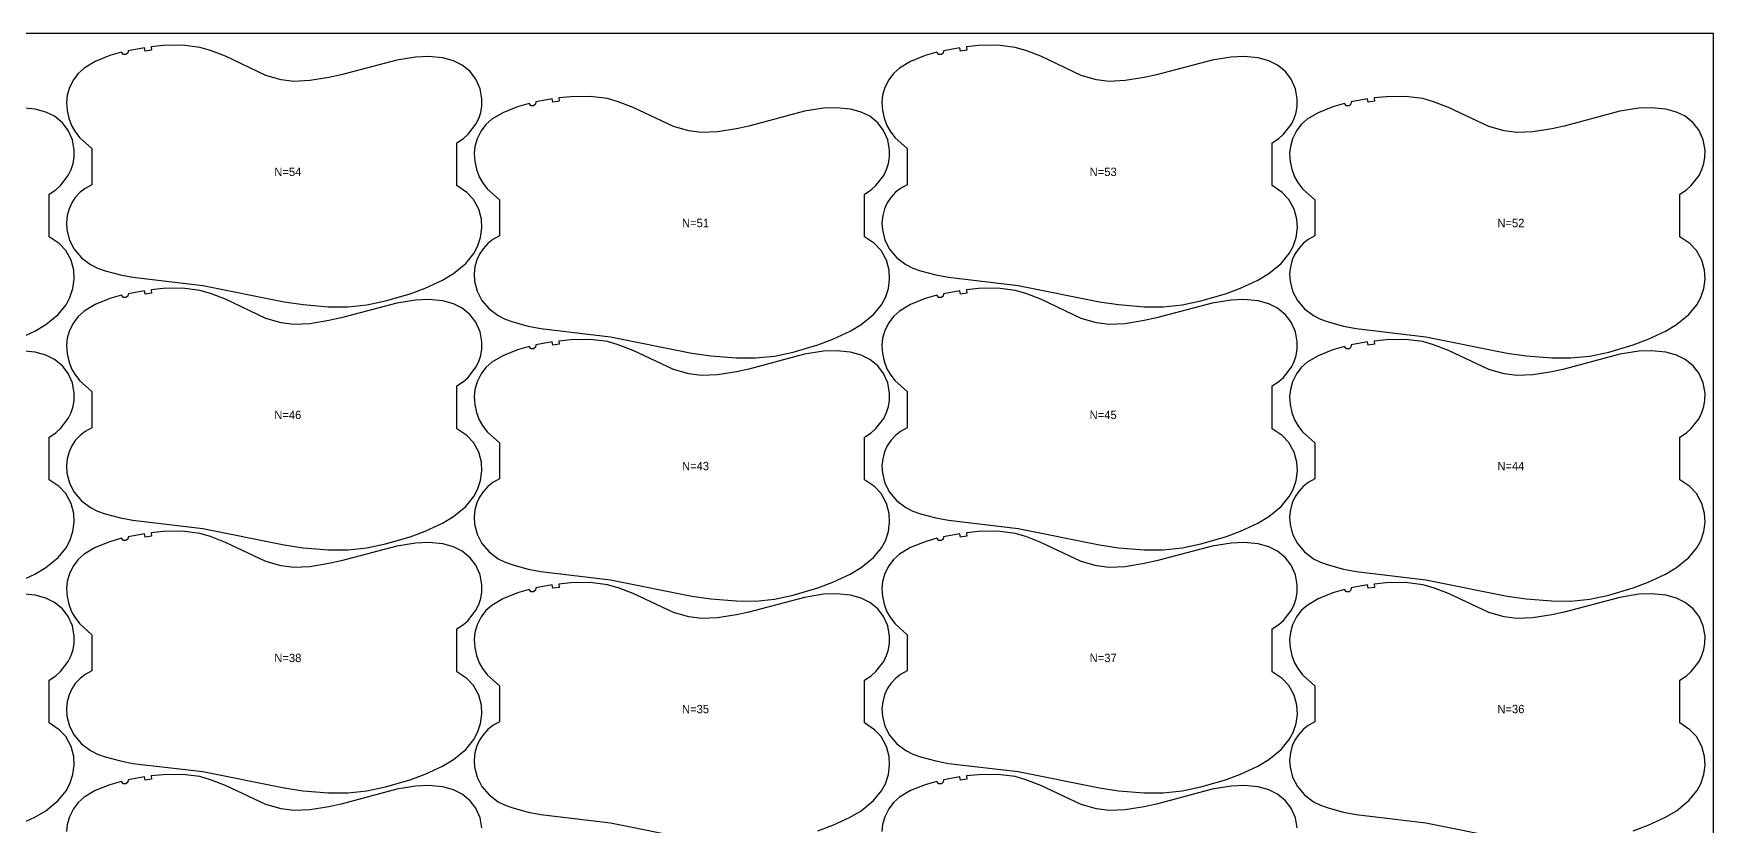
# Model space of a CAD drawing. Header units: inches. Extents: x 0 to 1970, y 0 to 1070.
# Drawn here: x 966 to 1970, y 597 to 1070 of the extents above; entities that cross this region are included whole.
import ezdxf

# ---------------------------------------------------------------- set-up
doc = ezdxf.new("R2010")
doc.units = ezdxf.units.IN

msp = doc.modelspace()

# ---------------------------------------------------------------- linework, layer by layer
at = {"layer": '1'}
for points in [[(0, 0), (1970, 0), (1970, 1070), (0, 1070), (0, 0)], [(1022.929, 1059.7787), (1022.74, 1058.3801), (1021.673, 1057.4551), (1020.262, 1057.4644), (1019.038, 1058.8521), (1012.093, 1056.8488), (1003.241, 1053.3136), (996.717, 1049.3586), (993.164, 1046.1918), (990.253, 1042.4207), (987.905, 1037.7334), (986.622, 1033.1465), (986.192, 1028.8797), (986.472, 1024.121), (987.488, 1019.4637), (989.191, 1015.007), (991.038, 1011.6731), (993.924, 1007.8844), (1001.186, 1001.279), (1001.186, 979.7346), (997.322, 977.5347), (994.328, 975.1723), (991.424, 972.0168), (989.33, 968.8299), (987.754, 965.3587), (986.627, 961.2199), (986.192, 956.9531), (986.435, 952.6685), (987.951, 946.668), (990.796, 941.1727), (995.099, 936.081), (1000.412, 932.0518), (1004.664, 929.8992), (1009.154, 928.295), (1018.38, 925.8589), (1025.875, 924.4107), (1067.564, 919.4812), (1116.213, 909.7172), (1127.541, 908.0503), (1142.755, 906.8198), (1154.203, 906.76), (1165.587, 907.9241), (1176.787, 910.2913), (1191.426, 914.6148), (1200.363, 917.9499), (1210.757, 922.7592), (1217.295, 926.6799), (1224.668, 932.7239), (1229.523, 938.5914), (1231.766, 942.7948), (1233.565, 948.2265), (1234.35, 953.8892), (1234.094, 959.1238), (1232.483, 965.0961), (1229.228, 970.9129), (1225.333, 975.0841), (1219.376, 979.1496), (1219.376, 1004.683), (1223.294, 1007.2955), (1226.145, 1009.8294), (1230.773, 1015.8763), (1232.438, 1019.3055), (1233.597, 1022.9372), (1234.238, 1026.6984), (1234.332, 1030.9883), (1233.26, 1037.0825), (1230.755, 1042.7379), (1227.261, 1047.2584), (1222.442, 1051.1394), (1217.33, 1053.6977), (1210.905, 1055.4786), (1202.359, 1056.2797), (1194.737, 1055.9806), (1183.44, 1054.148), (1150.242, 1045.3164), (1142.78, 1043.7085), (1131.479, 1041.8792), (1121.958, 1041.4606), (1114.392, 1042.4228), (1105.228, 1045.0555), (1081.072, 1056.4366), (1072.162, 1059.8527), (1065.752, 1061.7129), (1055.351, 1063.0285), (1043.908, 1062.8371), (1036.731, 1062.0953), (1036.981, 1060.111), (1033.054, 1059.5816), (1032.767, 1061.5609), (1022.929, 1059.7787)], [(1510.029, 1059.7787), (1509.84, 1058.3801), (1508.773, 1057.4551), (1507.362, 1057.4644), (1506.138, 1058.8521), (1499.193, 1056.8488), (1490.341, 1053.3136), (1483.817, 1049.3586), (1480.264, 1046.1918), (1477.353, 1042.4207), (1475.005, 1037.7334), (1473.722, 1033.1465), (1473.292, 1028.8797), (1473.572, 1024.121), (1474.588, 1019.4637), (1476.291, 1015.007), (1478.138, 1011.6731), (1481.024, 1007.8844), (1488.286, 1001.279), (1488.286, 979.7346), (1484.422, 977.5347), (1481.428, 975.1723), (1478.524, 972.0168), (1476.43, 968.8299), (1474.854, 965.3587), (1473.727, 961.2199), (1473.292, 956.9531), (1473.535, 952.6685), (1475.051, 946.668), (1477.896, 941.1727), (1482.199, 936.081), (1487.512, 932.0518), (1491.764, 929.8992), (1496.254, 928.295), (1505.48, 925.8589), (1512.975, 924.4107), (1554.664, 919.4812), (1603.313, 909.7172), (1614.641, 908.0503), (1629.855, 906.8198), (1641.303, 906.76), (1652.687, 907.9241), (1663.887, 910.2913), (1678.526, 914.6148), (1687.463, 917.9499), (1697.857, 922.7592), (1704.395, 926.6799), (1711.768, 932.7239), (1716.623, 938.5914), (1718.866, 942.7948), (1720.665, 948.2265), (1721.45, 953.8892), (1721.194, 959.1238), (1719.583, 965.0961), (1716.328, 970.9129), (1712.433, 975.0841), (1706.476, 979.1496), (1706.476, 1004.683), (1710.394, 1007.2955), (1713.245, 1009.8294), (1717.873, 1015.8763), (1719.538, 1019.3055), (1720.697, 1022.9372), (1721.338, 1026.6984), (1721.432, 1030.9883), (1720.36, 1037.0825), (1717.855, 1042.7379), (1714.361, 1047.2584), (1709.542, 1051.1394), (1704.43, 1053.6977), (1698.005, 1055.4786), (1689.459, 1056.2797), (1681.837, 1055.9806), (1670.539, 1054.148), (1637.342, 1045.3164), (1629.88, 1043.7085), (1618.579, 1041.8792), (1609.058, 1041.4606), (1601.492, 1042.4228), (1592.328, 1045.0555), (1568.172, 1056.4366), (1559.262, 1059.8527), (1552.852, 1061.7129), (1542.451, 1063.0285), (1531.008, 1062.8371), (1523.831, 1062.0953), (1524.081, 1060.111), (1520.154, 1059.5816), (1519.867, 1061.5609), (1510.029, 1059.7787)], [(1266.479, 1029.2187), (1266.289, 1027.8201), (1265.223, 1026.8951), (1263.812, 1026.9044), (1262.588, 1028.2921), (1255.643, 1026.2888), (1246.791, 1022.7536), (1240.267, 1018.7986), (1236.714, 1015.6318), (1233.803, 1011.8607), (1231.455, 1007.1734), (1230.172, 1002.5865), (1229.742, 998.3197), (1230.022, 993.561), (1231.038, 988.9037), (1232.741, 984.447), (1234.588, 981.1131), (1237.474, 977.3244), (1244.736, 970.719), (1244.736, 949.1746), (1240.872, 946.9747), (1237.878, 944.6123), (1234.974, 941.4568), (1232.88, 938.2699), (1231.304, 934.7987), (1230.177, 930.6599), (1229.742, 926.3931), (1229.985, 922.1085), (1231.501, 916.108), (1234.346, 910.6127), (1238.649, 905.521), (1243.962, 901.4918), (1248.213, 899.3392), (1252.704, 897.735), (1261.93, 895.2989), (1269.425, 893.8507), (1311.114, 888.9212), (1359.763, 879.1572), (1371.091, 877.4903), (1386.305, 876.2598), (1397.753, 876.2), (1409.137, 877.3641), (1420.337, 879.7313), (1434.976, 884.0548), (1443.913, 887.3899), (1454.307, 892.1992), (1460.845, 896.1199), (1468.218, 902.1639), (1473.073, 908.0314), (1475.316, 912.2348), (1477.115, 917.6665), (1477.9, 923.3292), (1477.644, 928.5638), (1476.033, 934.5361), (1472.778, 940.3529), (1468.883, 944.5241), (1462.926, 948.5896), (1462.926, 974.123), (1466.844, 976.7355), (1469.695, 979.2694), (1474.323, 985.3163), (1475.988, 988.7455), (1477.147, 992.3772), (1477.788, 996.1384), (1477.882, 1000.4283), (1476.81, 1006.5225), (1474.305, 1012.1779), (1470.811, 1016.6984), (1465.992, 1020.5794), (1460.88, 1023.1377), (1454.454, 1024.9186), (1445.909, 1025.7197), (1438.287, 1025.4206), (1426.99, 1023.588), (1393.792, 1014.7564), (1386.33, 1013.1485), (1375.029, 1011.3192), (1365.508, 1010.9006), (1357.942, 1011.8628), (1348.778, 1014.4955), (1324.622, 1025.8766), (1315.712, 1029.2927), (1309.302, 1031.1529), (1298.901, 1032.4685), (1287.458, 1032.2771), (1280.281, 1031.5353), (1280.531, 1029.551), (1276.604, 1029.0216), (1276.317, 1031.0009), (1266.479, 1029.2187)], [(1753.579, 1029.2187), (1753.39, 1027.8201), (1752.323, 1026.8951), (1750.912, 1026.9044), (1749.688, 1028.2921), (1742.743, 1026.2888), (1733.891, 1022.7536), (1727.367, 1018.7986), (1723.814, 1015.6318), (1720.903, 1011.8607), (1718.555, 1007.1734), (1717.272, 1002.5865), (1716.842, 998.3197), (1717.122, 993.561), (1718.138, 988.9037), (1719.841, 984.447), (1721.688, 981.1131), (1724.574, 977.3244), (1731.836, 970.719), (1731.836, 949.1746), (1727.972, 946.9747), (1724.978, 944.6123), (1722.074, 941.4568), (1719.98, 938.2699), (1718.404, 934.7987), (1717.277, 930.6599), (1716.842, 926.3931), (1717.085, 922.1085), (1718.601, 916.108), (1721.446, 910.6127), (1725.749, 905.521), (1731.062, 901.4918), (1735.314, 899.3392), (1739.804, 897.735), (1749.03, 895.2989), (1756.525, 893.8507), (1798.214, 888.9212), (1846.863, 879.1572), (1858.191, 877.4903), (1873.405, 876.2598), (1884.853, 876.2), (1896.237, 877.3641), (1907.437, 879.7313), (1922.076, 884.0548), (1931.013, 887.3899), (1941.407, 892.1992), (1947.945, 896.1199), (1955.318, 902.1639), (1960.173, 908.0314), (1962.416, 912.2348), (1964.215, 917.6665), (1965, 923.3292), (1964.744, 928.5638), (1963.133, 934.5361), (1959.878, 940.3529), (1955.983, 944.5241), (1950.026, 948.5896), (1950.026, 974.123), (1953.944, 976.7355), (1956.795, 979.2694), (1961.423, 985.3163), (1963.088, 988.7455), (1964.247, 992.3772), (1964.888, 996.1384), (1964.982, 1000.4283), (1963.91, 1006.5225), (1961.405, 1012.1779), (1957.911, 1016.6984), (1953.092, 1020.5794), (1947.98, 1023.1377), (1941.555, 1024.9186), (1933.009, 1025.7197), (1925.387, 1025.4206), (1914.09, 1023.588), (1880.892, 1014.7564), (1873.43, 1013.1485), (1862.129, 1011.3192), (1852.608, 1010.9006), (1845.042, 1011.8628), (1835.878, 1014.4955), (1811.722, 1025.8766), (1802.812, 1029.2927), (1796.402, 1031.1529), (1786.001, 1032.4685), (1774.558, 1032.2771), (1767.381, 1031.5353), (1767.631, 1029.551), (1763.704, 1029.0216), (1763.417, 1031.0009), (1753.579, 1029.2187)], [(1022.929, 914.5787), (1022.74, 913.1801), (1021.673, 912.2551), (1020.262, 912.2644), (1019.038, 913.6521), (1012.093, 911.6488), (1003.241, 908.1136), (996.717, 904.1586), (993.164, 900.9918), (990.253, 897.2207), (987.905, 892.5334), (986.622, 887.9465), (986.192, 883.6797), (986.472, 878.921), (987.488, 874.2637), (989.191, 869.807), (991.038, 866.4731), (993.924, 862.6844), (1001.186, 856.079), (1001.186, 834.5346), (997.322, 832.3347), (994.328, 829.9723), (991.424, 826.8168), (989.33, 823.6299), (987.754, 820.1587), (986.627, 816.0199), (986.192, 811.7531), (986.435, 807.4685), (987.951, 801.468), (990.796, 795.9727), (995.099, 790.881), (1000.412, 786.8518), (1004.664, 784.6992), (1009.154, 783.095), (1018.38, 780.6589), (1025.875, 779.2107), (1067.564, 774.2812), (1116.213, 764.5172), (1127.541, 762.8503), (1142.755, 761.6198), (1154.203, 761.56), (1165.587, 762.7241), (1176.787, 765.0913), (1191.426, 769.4148), (1200.363, 772.7499), (1210.757, 777.5592), (1217.295, 781.4799), (1224.668, 787.5239), (1229.523, 793.3914), (1231.766, 797.5948), (1233.565, 803.0265), (1234.35, 808.6892), (1234.094, 813.9238), (1232.483, 819.8961), (1229.228, 825.7129), (1225.333, 829.8841), (1219.376, 833.9496), (1219.376, 859.483), (1223.294, 862.0955), (1226.145, 864.6294), (1230.773, 870.6763), (1232.438, 874.1055), (1233.597, 877.7372), (1234.238, 881.4984), (1234.332, 885.7883), (1233.26, 891.8825), (1230.755, 897.5379), (1227.261, 902.0584), (1222.442, 905.9394), (1217.33, 908.4977), (1210.905, 910.2786), (1202.359, 911.0797), (1194.737, 910.7806), (1183.44, 908.948), (1150.242, 900.1164), (1142.78, 898.5085), (1131.479, 896.6792), (1121.958, 896.2606), (1114.392, 897.2228), (1105.228, 899.8555), (1081.072, 911.2366), (1072.162, 914.6527), (1065.752, 916.5129), (1055.351, 917.8285), (1043.908, 917.6371), (1036.731, 916.8953), (1036.981, 914.911), (1033.054, 914.3816), (1032.767, 916.3609), (1022.929, 914.5787)], [(1510.029, 914.5787), (1509.84, 913.1801), (1508.773, 912.2551), (1507.362, 912.2644), (1506.138, 913.6521), (1499.193, 911.6488), (1490.341, 908.1136), (1483.817, 904.1586), (1480.264, 900.9918), (1477.353, 897.2207), (1475.005, 892.5334), (1473.722, 887.9465), (1473.292, 883.6797), (1473.572, 878.921), (1474.588, 874.2637), (1476.291, 869.807), (1478.138, 866.4731), (1481.024, 862.6844), (1488.286, 856.079), (1488.286, 834.5346), (1484.422, 832.3347), (1481.428, 829.9723), (1478.524, 826.8168), (1476.43, 823.6299), (1474.854, 820.1587), (1473.727, 816.0199), (1473.292, 811.7531), (1473.535, 807.4685), (1475.051, 801.468), (1477.896, 795.9727), (1482.199, 790.881), (1487.512, 786.8518), (1491.764, 784.6992), (1496.254, 783.095), (1505.48, 780.6589), (1512.975, 779.2107), (1554.664, 774.2812), (1603.313, 764.5172), (1614.641, 762.8503), (1629.855, 761.6198), (1641.303, 761.56), (1652.687, 762.7241), (1663.887, 765.0913), (1678.526, 769.4148), (1687.463, 772.7499), (1697.857, 777.5592), (1704.395, 781.4799), (1711.768, 787.5239), (1716.623, 793.3914), (1718.866, 797.5948), (1720.665, 803.0265), (1721.45, 808.6892), (1721.194, 813.9238), (1719.583, 819.8961), (1716.328, 825.7129), (1712.433, 829.8841), (1706.476, 833.9496), (1706.476, 859.483), (1710.394, 862.0955), (1713.245, 864.6294), (1717.873, 870.6763), (1719.538, 874.1055), (1720.697, 877.7372), (1721.338, 881.4984), (1721.432, 885.7883), (1720.36, 891.8825), (1717.855, 897.5379), (1714.361, 902.0584), (1709.542, 905.9394), (1704.43, 908.4977), (1698.005, 910.2786), (1689.459, 911.0797), (1681.837, 910.7806), (1670.539, 908.948), (1637.342, 900.1164), (1629.88, 898.5085), (1618.579, 896.6792), (1609.058, 896.2606), (1601.492, 897.2228), (1592.328, 899.8555), (1568.172, 911.2366), (1559.262, 914.6527), (1552.852, 916.5129), (1542.451, 917.8285), (1531.008, 917.6371), (1523.831, 916.8953), (1524.081, 914.911), (1520.154, 914.3816), (1519.867, 916.3609), (1510.029, 914.5787)], [(1266.479, 884.0187), (1266.289, 882.6201), (1265.223, 881.6951), (1263.812, 881.7044), (1262.588, 883.0921), (1255.643, 881.0888), (1246.791, 877.5536), (1240.267, 873.5986), (1236.714, 870.4318), (1233.803, 866.6607), (1231.455, 861.9734), (1230.172, 857.3865), (1229.742, 853.1197), (1230.022, 848.361), (1231.038, 843.7037), (1232.741, 839.247), (1234.588, 835.9131), (1237.474, 832.1244), (1244.736, 825.519), (1244.736, 803.9746), (1240.872, 801.7747), (1237.878, 799.4123), (1234.974, 796.2568), (1232.88, 793.0699), (1231.304, 789.5987), (1230.177, 785.4599), (1229.742, 781.1931), (1229.985, 776.9085), (1231.501, 770.908), (1234.346, 765.4127), (1238.649, 760.321), (1243.962, 756.2918), (1248.213, 754.1392), (1252.704, 752.535), (1261.93, 750.0989), (1269.425, 748.6507), (1311.114, 743.7212), (1359.763, 733.9572), (1371.091, 732.2903), (1386.305, 731.0598), (1397.753, 731), (1409.137, 732.1641), (1420.337, 734.5313), (1434.976, 738.8548), (1443.913, 742.1899), (1454.307, 746.9992), (1460.845, 750.9199), (1468.218, 756.9639), (1473.073, 762.8314), (1475.316, 767.0348), (1477.115, 772.4665), (1477.9, 778.1292), (1477.644, 783.3638), (1476.033, 789.3361), (1472.778, 795.1529), (1468.883, 799.3241), (1462.926, 803.3896), (1462.926, 828.923), (1466.844, 831.5355), (1469.695, 834.0694), (1474.323, 840.1163), (1475.988, 843.5455), (1477.147, 847.1772), (1477.788, 850.9384), (1477.882, 855.2283), (1476.81, 861.3225), (1474.305, 866.9779), (1470.811, 871.4984), (1465.992, 875.3794), (1460.88, 877.9377), (1454.454, 879.7186), (1445.909, 880.5197), (1438.287, 880.2206), (1426.99, 878.388), (1393.792, 869.5564), (1386.33, 867.9485), (1375.029, 866.1192), (1365.508, 865.7006), (1357.942, 866.6628), (1348.778, 869.2955), (1324.622, 880.6766), (1315.712, 884.0927), (1309.302, 885.9529), (1298.901, 887.2685), (1287.458, 887.0771), (1280.281, 886.3353), (1280.531, 884.351), (1276.604, 883.8216), (1276.317, 885.8009), (1266.479, 884.0187)], [(1753.579, 884.0187), (1753.39, 882.6201), (1752.323, 881.6951), (1750.912, 881.7044), (1749.688, 883.0921), (1742.743, 881.0888), (1733.891, 877.5536), (1727.367, 873.5986), (1723.814, 870.4318), (1720.903, 866.6607), (1718.555, 861.9734), (1717.272, 857.3865), (1716.842, 853.1197), (1717.122, 848.361), (1718.138, 843.7037), (1719.841, 839.247), (1721.688, 835.9131), (1724.574, 832.1244), (1731.836, 825.519), (1731.836, 803.9746), (1727.972, 801.7747), (1724.978, 799.4123), (1722.074, 796.2568), (1719.98, 793.0699), (1718.404, 789.5987), (1717.277, 785.4599), (1716.842, 781.1931), (1717.085, 776.9085), (1718.601, 770.908), (1721.446, 765.4127), (1725.749, 760.321), (1731.062, 756.2918), (1735.314, 754.1392), (1739.804, 752.535), (1749.03, 750.0989), (1756.525, 748.6507), (1798.214, 743.7212), (1846.863, 733.9572), (1858.191, 732.2903), (1873.405, 731.0598), (1884.853, 731), (1896.237, 732.1641), (1907.437, 734.5313), (1922.076, 738.8548), (1931.013, 742.1899), (1941.407, 746.9992), (1947.945, 750.9199), (1955.318, 756.9639), (1960.173, 762.8314), (1962.416, 767.0348), (1964.215, 772.4665), (1965, 778.1292), (1964.744, 783.3638), (1963.133, 789.3361), (1959.878, 795.1529), (1955.983, 799.3241), (1950.026, 803.3896), (1950.026, 828.923), (1953.944, 831.5355), (1956.795, 834.0694), (1961.423, 840.1163), (1963.088, 843.5455), (1964.247, 847.1772), (1964.888, 850.9384), (1964.982, 855.2283), (1963.91, 861.3225), (1961.405, 866.9779), (1957.911, 871.4984), (1953.092, 875.3794), (1947.98, 877.9377), (1941.555, 879.7186), (1933.009, 880.5197), (1925.387, 880.2206), (1914.09, 878.388), (1880.892, 869.5564), (1873.43, 867.9485), (1862.129, 866.1192), (1852.608, 865.7006), (1845.042, 866.6628), (1835.878, 869.2955), (1811.722, 880.6766), (1802.812, 884.0927), (1796.402, 885.9529), (1786.001, 887.2685), (1774.558, 887.0771), (1767.381, 886.3353), (1767.631, 884.351), (1763.704, 883.8216), (1763.417, 885.8009), (1753.579, 884.0187)], [(1022.929, 769.3787), (1022.74, 767.9801), (1021.673, 767.0551), (1020.262, 767.0644), (1019.038, 768.4521), (1012.093, 766.4488), (1003.241, 762.9136), (996.717, 758.9586), (993.164, 755.7918), (990.253, 752.0207), (987.905, 747.3334), (986.622, 742.7465), (986.192, 738.4797), (986.472, 733.721), (987.488, 729.0637), (989.191, 724.607), (991.038, 721.2731), (993.924, 717.4844), (1001.186, 710.879), (1001.186, 689.3346), (997.322, 687.1347), (994.328, 684.7723), (991.424, 681.6168), (989.33, 678.4299), (987.754, 674.9587), (986.627, 670.8199), (986.192, 666.5531), (986.435, 662.2685), (987.951, 656.268), (990.796, 650.7727), (995.099, 645.681), (1000.412, 641.6518), (1004.664, 639.4992), (1009.154, 637.895), (1018.38, 635.4589), (1025.875, 634.0107), (1067.564, 629.0812), (1116.213, 619.3172), (1127.541, 617.6503), (1142.755, 616.4198), (1154.203, 616.36), (1165.587, 617.5241), (1176.787, 619.8913), (1191.426, 624.2148), (1200.363, 627.5499), (1210.757, 632.3592), (1217.295, 636.2799), (1224.668, 642.3239), (1229.523, 648.1914), (1231.766, 652.3948), (1233.565, 657.8265), (1234.35, 663.4892), (1234.094, 668.7238), (1232.483, 674.6961), (1229.228, 680.5129), (1225.333, 684.6841), (1219.376, 688.7496), (1219.376, 714.283), (1223.294, 716.8955), (1226.145, 719.4294), (1230.773, 725.4763), (1232.438, 728.9055), (1233.597, 732.5372), (1234.238, 736.2984), (1234.332, 740.5883), (1233.26, 746.6825), (1230.755, 752.3379), (1227.261, 756.8584), (1222.442, 760.7394), (1217.33, 763.2977), (1210.905, 765.0786), (1202.359, 765.8797), (1194.737, 765.5806), (1183.44, 763.748), (1150.242, 754.9164), (1142.78, 753.3085), (1131.479, 751.4792), (1121.958, 751.0606), (1114.392, 752.0228), (1105.228, 754.6555), (1081.072, 766.0366), (1072.162, 769.4527), (1065.752, 771.3129), (1055.351, 772.6285), (1043.908, 772.4371), (1036.731, 771.6953), (1036.981, 769.711), (1033.054, 769.1816), (1032.767, 771.1609), (1022.929, 769.3787)], [(1510.029, 769.3787), (1509.84, 767.9801), (1508.773, 767.0551), (1507.362, 767.0644), (1506.138, 768.4521), (1499.193, 766.4488), (1490.341, 762.9136), (1483.817, 758.9586), (1480.264, 755.7918), (1477.353, 752.0207), (1475.005, 747.3334), (1473.722, 742.7465), (1473.292, 738.4797), (1473.572, 733.721), (1474.588, 729.0637), (1476.291, 724.607), (1478.138, 721.2731), (1481.024, 717.4844), (1488.286, 710.879), (1488.286, 689.3346), (1484.422, 687.1347), (1481.428, 684.7723), (1478.524, 681.6168), (1476.43, 678.4299), (1474.854, 674.9587), (1473.727, 670.8199), (1473.292, 666.5531), (1473.535, 662.2685), (1475.051, 656.268), (1477.896, 650.7727), (1482.199, 645.681), (1487.512, 641.6518), (1491.764, 639.4992), (1496.254, 637.895), (1505.48, 635.4589), (1512.975, 634.0107), (1554.664, 629.0812), (1603.313, 619.3172), (1614.641, 617.6503), (1629.855, 616.4198), (1641.303, 616.36), (1652.687, 617.5241), (1663.887, 619.8913), (1678.526, 624.2148), (1687.463, 627.5499), (1697.857, 632.3592), (1704.395, 636.2799), (1711.768, 642.3239), (1716.623, 648.1914), (1718.866, 652.3948), (1720.665, 657.8265), (1721.45, 663.4892), (1721.194, 668.7238), (1719.583, 674.6961), (1716.328, 680.5129), (1712.433, 684.6841), (1706.476, 688.7496), (1706.476, 714.283), (1710.394, 716.8955), (1713.245, 719.4294), (1717.873, 725.4763), (1719.538, 728.9055), (1720.697, 732.5372), (1721.338, 736.2984), (1721.432, 740.5883), (1720.36, 746.6825), (1717.855, 752.3379), (1714.361, 756.8584), (1709.542, 760.7394), (1704.43, 763.2977), (1698.005, 765.0786), (1689.459, 765.8797), (1681.837, 765.5806), (1670.539, 763.748), (1637.342, 754.9164), (1629.88, 753.3085), (1618.579, 751.4792), (1609.058, 751.0606), (1601.492, 752.0228), (1592.328, 754.6555), (1568.172, 766.0366), (1559.262, 769.4527), (1552.852, 771.3129), (1542.451, 772.6285), (1531.008, 772.4371), (1523.831, 771.6953), (1524.081, 769.711), (1520.154, 769.1816), (1519.867, 771.1609), (1510.029, 769.3787)]]:
    msp.add_lwpolyline(points, close=True, dxfattribs=at)
for points in [[(956.813, 887.3899), (967.207, 892.1992), (973.745, 896.1199), (981.118, 902.1639), (985.973, 908.0314), (988.216, 912.2348), (990.015, 917.6665), (990.8, 923.3292), (990.544, 928.5638), (988.933, 934.5361), (985.678, 940.3529), (981.783, 944.5241), (975.826, 948.5896), (975.826, 974.123), (979.744, 976.7355), (982.595, 979.2694), (987.223, 985.3163), (988.888, 988.7455), (990.047, 992.3772), (990.688, 996.1384), (990.782, 1000.4283), (989.71, 1006.5225), (987.205, 1012.1779), (983.711, 1016.6984), (978.892, 1020.5794), (973.78, 1023.1377), (967.354, 1024.9186), (958.809, 1025.7197)], [(956.813, 742.1899), (967.207, 746.9992), (973.745, 750.9199), (981.118, 756.9639), (985.973, 762.8314), (988.216, 767.0348), (990.015, 772.4665), (990.8, 778.1292), (990.544, 783.3638), (988.933, 789.3361), (985.678, 795.1529), (981.783, 799.3241), (975.826, 803.3896), (975.826, 828.923), (979.744, 831.5355), (982.595, 834.0694), (987.223, 840.1163), (988.888, 843.5455), (990.047, 847.1772), (990.688, 850.9384), (990.782, 855.2283), (989.71, 861.3225), (987.205, 866.9779), (983.711, 871.4984), (978.892, 875.3794), (973.78, 877.9377), (967.354, 879.7186), (958.809, 880.5197)], [(956.813, 596.9899), (967.207, 601.7992), (973.745, 605.7199), (981.118, 611.7639), (985.973, 617.6314), (988.216, 621.8348), (990.015, 627.2665), (990.8, 632.9292), (990.544, 638.1638), (988.933, 644.1361), (985.678, 649.9529), (981.783, 654.1241), (975.826, 658.1896), (975.826, 683.723), (979.744, 686.3355), (982.595, 688.8694), (987.223, 694.9163), (988.888, 698.3455), (990.047, 701.9772), (990.688, 705.7384), (990.782, 710.0283), (989.71, 716.1225), (987.205, 721.7779), (983.711, 726.2984), (978.892, 730.1794), (973.78, 732.7377), (967.354, 734.5186), (958.809, 735.3197)], [(1434.976, 593.6548), (1443.913, 596.9899), (1454.307, 601.7992), (1460.845, 605.7199), (1468.218, 611.7639), (1473.073, 617.6314), (1475.316, 621.8348), (1477.115, 627.2665), (1477.9, 632.9292), (1477.644, 638.1638), (1476.033, 644.1361), (1472.778, 649.9529), (1468.883, 654.1241), (1462.926, 658.1896), (1462.926, 683.723), (1466.844, 686.3355), (1469.695, 688.8694), (1474.323, 694.9163), (1475.988, 698.3455), (1477.147, 701.9772), (1477.788, 705.7384), (1477.882, 710.0283), (1476.81, 716.1225), (1474.305, 721.7779), (1470.811, 726.2984), (1465.992, 730.1794), (1460.88, 732.7377), (1454.454, 734.5186), (1445.909, 735.3197), (1438.287, 735.0206), (1426.99, 733.188), (1393.792, 724.3564), (1386.33, 722.7485), (1375.029, 720.9192), (1365.508, 720.5006), (1357.942, 721.4628), (1348.778, 724.0955), (1324.622, 735.4766), (1315.712, 738.8927), (1309.302, 740.7529), (1298.901, 742.0685), (1287.458, 741.8771), (1280.281, 741.1353), (1280.531, 739.151), (1276.604, 738.6216), (1276.317, 740.6009), (1266.479, 738.8187), (1266.479, 738.8187), (1266.289, 737.4201), (1265.223, 736.4951), (1263.812, 736.5044), (1262.588, 737.8921), (1255.643, 735.8888), (1246.791, 732.3536), (1240.267, 728.3986), (1236.714, 725.2318), (1233.803, 721.4607), (1231.455, 716.7734), (1230.172, 712.1865), (1229.742, 707.9197), (1230.022, 703.161), (1231.038, 698.5037), (1232.741, 694.047), (1234.588, 690.7131), (1237.474, 686.9244), (1244.736, 680.319), (1244.736, 658.7746), (1240.872, 656.5747), (1237.878, 654.2123), (1234.974, 651.0568), (1232.88, 647.8699), (1231.304, 644.3987), (1230.177, 640.2599), (1229.742, 635.9931), (1229.985, 631.7085), (1231.501, 625.708), (1234.346, 620.2127), (1238.649, 615.121), (1243.962, 611.0918), (1248.213, 608.9392), (1252.704, 607.335), (1261.93, 604.8989), (1269.425, 603.4507), (1311.114, 598.5212), (1359.763, 588.7572)], [(1922.076, 593.6548), (1931.013, 596.9899), (1941.407, 601.7992), (1947.945, 605.7199), (1955.318, 611.7639), (1960.173, 617.6314), (1962.416, 621.8348), (1964.215, 627.2665), (1965, 632.9292), (1964.744, 638.1638), (1963.133, 644.1361), (1959.878, 649.9529), (1955.983, 654.1241), (1950.026, 658.1896), (1950.026, 683.723), (1953.944, 686.3355), (1956.795, 688.8694), (1961.423, 694.9163), (1963.088, 698.3455), (1964.247, 701.9772), (1964.888, 705.7384), (1964.982, 710.0283), (1963.91, 716.1225), (1961.405, 721.7779), (1957.911, 726.2984), (1953.092, 730.1794), (1947.98, 732.7377), (1941.555, 734.5186), (1933.009, 735.3197), (1925.387, 735.0206), (1914.09, 733.188), (1880.892, 724.3564), (1873.43, 722.7485), (1862.129, 720.9192), (1852.608, 720.5006), (1845.042, 721.4628), (1835.878, 724.0955), (1811.722, 735.4766), (1802.812, 738.8927), (1796.402, 740.7529), (1786.001, 742.0685), (1774.558, 741.8771), (1767.381, 741.1353), (1767.631, 739.151), (1763.704, 738.6216), (1763.417, 740.6009), (1753.579, 738.8187), (1753.579, 738.8187), (1753.39, 737.4201), (1752.323, 736.4951), (1750.912, 736.5044), (1749.688, 737.8921), (1742.743, 735.8888), (1733.891, 732.3536), (1727.367, 728.3986), (1723.814, 725.2318), (1720.903, 721.4607), (1718.555, 716.7734), (1717.272, 712.1865), (1716.842, 707.9197), (1717.122, 703.161), (1718.138, 698.5037), (1719.841, 694.047), (1721.688, 690.7131), (1724.574, 686.9244), (1731.836, 680.319), (1731.836, 658.7746), (1727.972, 656.5747), (1724.978, 654.2123), (1722.074, 651.0568), (1719.98, 647.8699), (1718.404, 644.3987), (1717.277, 640.2599), (1716.842, 635.9931), (1717.085, 631.7085), (1718.601, 625.708), (1721.446, 620.2127), (1725.749, 615.121), (1731.062, 611.0918), (1735.314, 608.9392), (1739.804, 607.335), (1749.03, 604.8989), (1756.525, 603.4507), (1798.214, 598.5212), (1846.863, 588.7572)], [(1234.332, 595.3883), (1233.26, 601.4825), (1230.755, 607.1379), (1227.261, 611.6584), (1222.442, 615.5394), (1217.33, 618.0977), (1210.905, 619.8786), (1202.359, 620.6797), (1194.737, 620.3806), (1183.44, 618.548), (1150.242, 609.7164), (1142.78, 608.1085), (1131.479, 606.2792), (1121.958, 605.8606), (1114.392, 606.8228), (1105.228, 609.4555), (1081.072, 620.8366), (1072.162, 624.2527), (1065.752, 626.1129), (1055.351, 627.4285), (1043.908, 627.2371), (1036.731, 626.4953), (1036.981, 624.511), (1033.054, 623.9816), (1032.767, 625.9609), (1022.929, 624.1787), (1022.929, 624.1787), (1022.74, 622.7801), (1021.673, 621.8551), (1020.262, 621.8644), (1019.038, 623.2521), (1012.093, 621.2488), (1003.241, 617.7136), (996.717, 613.7586), (993.164, 610.5918), (990.253, 606.8207), (987.905, 602.1334), (986.622, 597.5465), (986.192, 593.2797)], [(1721.432, 595.3883), (1720.36, 601.4825), (1717.855, 607.1379), (1714.361, 611.6584), (1709.542, 615.5394), (1704.43, 618.0977), (1698.005, 619.8786), (1689.459, 620.6797), (1681.837, 620.3806), (1670.539, 618.548), (1637.342, 609.7164), (1629.88, 608.1085), (1618.579, 606.2792), (1609.058, 605.8606), (1601.492, 606.8228), (1592.328, 609.4555), (1568.172, 620.8366), (1559.262, 624.2527), (1552.852, 626.1129), (1542.451, 627.4285), (1531.008, 627.2371), (1523.831, 626.4953), (1524.081, 624.511), (1520.154, 623.9816), (1519.867, 625.9609), (1510.029, 624.1787), (1510.029, 624.1787), (1509.84, 622.7801), (1508.773, 621.8551), (1507.362, 621.8644), (1506.138, 623.2521), (1499.193, 621.2488), (1490.341, 617.7136), (1483.817, 613.7586), (1480.264, 610.5918), (1477.353, 606.8207), (1475.005, 602.1334), (1473.722, 597.5465), (1473.292, 593.2797)]]:
    msp.add_lwpolyline(points, dxfattribs=at)

# ---------------------------------------------------------------- texts
for s, p in [('N=54', (1110.271, 984.8943)), ('N=53', (1597.371, 984.8943)), ('N=51', (1353.821, 954.3342)), ('N=52', (1840.921, 954.3342)), ('N=46', (1110.271, 839.6943)), ('N=45', (1597.371, 839.6943)), ('N=43', (1353.821, 809.1342)), ('N=44', (1840.921, 809.1342)), ('N=38', (1110.271, 694.4942)), ('N=37', (1597.371, 694.4942)), ('N=35', (1353.821, 663.9343)), ('N=36', (1840.921, 663.9343))]:
    msp.add_text(s, height=5, dxfattribs=at).set_placement(p)

doc.saveas('drawing.dxf')
